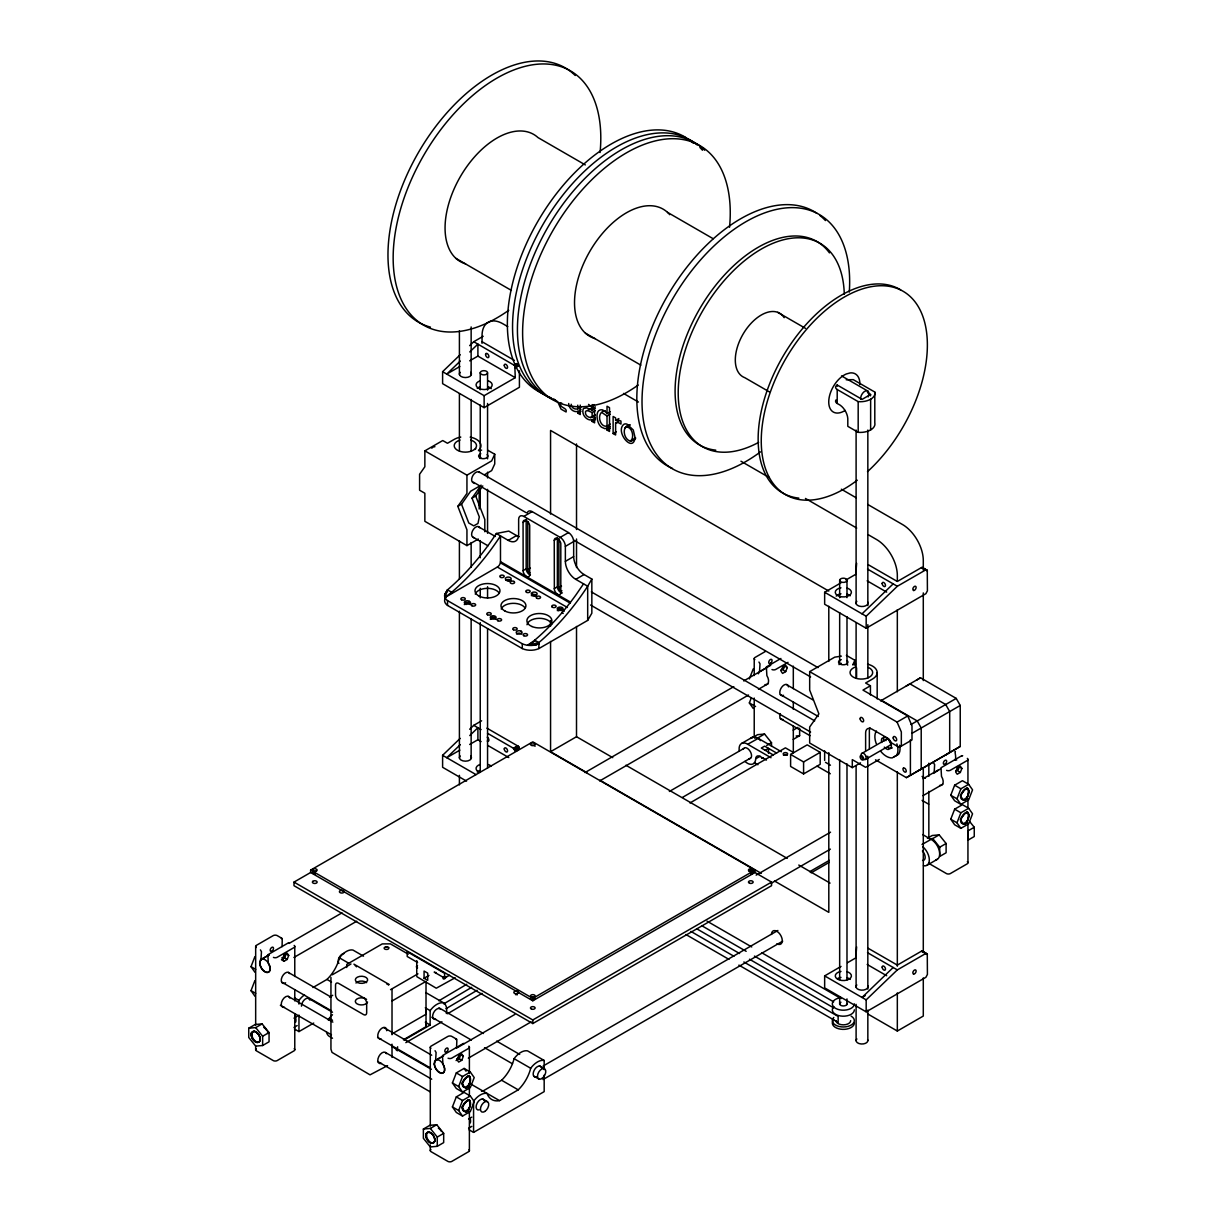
<?xml version="1.0" encoding="UTF-8"?>
<svg xmlns="http://www.w3.org/2000/svg" width="1223" height="1223" viewBox="0 0 1223 1223"><rect width="100%" height="100%" fill="white"/><g stroke="black" fill="none" stroke-linecap="round" stroke-linejoin="round"><path stroke-width="1.5" d="M586.795 772.63L550.564 751.717L576.507 736.72L576.522 626.466M576.522 567.533L576.522 539.007M576.522 529.513L576.522 443.964M877.181 698.929L877.181 672.589M346.705 967.515L346.766 964.397L382.249 943.911L390.366 943.85L408.253 954.169M426.124 1009.556L426.017 1014.249L392.155 1033.802M403.437 1039.764L426.017 1026.724L426.124 1022.031M288.46 943.3L289.499 942.704M523.062 522.435L523.169 521.594A4.785 2.767 60 0 1 526.425 520.585A4.785 2.767 60 0 1 529.697 525.37L529.697 575.345A4.785 2.767 60 0 1 526.425 576.354A4.785 2.767 60 0 1 523.169 571.569L523.062 522.435L526.272 519.806A4.785 2.767 60 0 1 526.609 519.056M554.248 540.444L554.355 539.618A4.724 2.721 60 0 1 557.581 538.624A4.724 2.721 60 0 1 560.807 543.348L560.807 593.293A4.724 2.721 60 0 1 557.581 594.286A4.724 2.721 60 0 1 554.355 589.562L554.248 540.444L557.474 537.83M961.63 756.288L962.669 755.692M282.085 946.678L282.223 939.707L281.183 937.903M629.31 424.977C618.563 427.026 627.017 448.581 635.746 438.079M758.306 673.812L759.529 671.748L770.719 665.297M254.904 972.209L251.005 966.659L254.904 956.631M254.904 996.179L251.005 990.645L254.904 980.601M284.562 957.945L286.121 953.94L288.72 955.438L287.16 959.444L284.042 961.247L281.458 959.749L284.562 957.945L287.16 959.444M456.072 1060.57L459.191 1058.766L460.75 1054.761L463.349 1056.259L461.79 1060.265L458.671 1062.068L457.112 1059.852L458.671 1055.831L461.79 1054.043L463.349 1056.259M452.418 1082.951L456.317 1072.907L464.098 1068.413L470.32 1072.021L474.218 1077.555L470.32 1087.583L462.539 1092.078L456.317 1088.485L452.418 1082.951L458.64 1086.544L462.539 1092.078M458.64 1086.544L462.539 1076.515L470.32 1072.021M452.418 1106.922L456.317 1096.893L464.098 1092.399L470.32 1095.991L474.218 1101.526L470.32 1111.569L462.539 1116.064L456.317 1112.456L452.418 1106.922L458.64 1110.515L462.539 1116.064M458.64 1110.515L462.539 1100.486L470.32 1095.991M749.347 678.948L753.23 668.92M753.23 708.469L749.347 702.935L751.289 697.92M785.701 671.626L787.26 667.605L785.701 665.388L782.582 667.192L781.038 671.198L782.582 673.414L785.701 671.626L783.102 670.128L784.662 666.107L787.26 667.605M950.76 795.24L954.643 785.197L962.44 780.702L968.662 784.31L972.56 789.844L968.662 799.873L960.881 804.367L954.643 800.775L950.76 795.24L956.982 798.833L960.881 804.367M960.33 772.432L961.89 768.426L960.33 766.21L957.212 768.013L955.652 772.019L957.212 774.235L960.33 772.432L957.731 770.933L959.291 766.928L961.89 768.426M956.982 798.833L960.881 788.804L968.662 784.31M950.76 819.211L954.643 809.183L962.44 804.688L968.662 808.281L972.56 813.815L968.662 823.859L960.881 828.353L954.643 824.745L950.76 819.211L956.982 822.804L960.881 828.353M956.982 822.804L960.881 812.775L968.662 808.281M456.546 1047.882L456.852 1040.513L455.812 1038.724M955.087 760.049C956.906 757.771 954.001 750.081 955.392 751.488M288.766 942.627L267.837 954.766L268.326 963.388A7.338 4.235 60 0 1 267.057 972.53A7.338 4.235 60 0 1 259.658 963.143L260.988 959.581L269.259 954.857M463.12 1043.831L464.113 1043.509M487.717 450.202L494.734 454.253L491.661 460.888L466.941 475.166L424.855 450.859L424.855 466.773L419.596 474.249L419.596 490.224L424.855 493.266L424.855 521.319L466.941 545.611L478.315 539.037M846.362 655.36L854.892 660.298L852.752 664.884A15.823 9.142 0 0 1 855.504 664.058M527.128 513.156A7.338 4.235 60 0 1 532.143 511.611L568.481 532.586A7.338 4.235 60 0 1 573.663 541.575L573.663 556.572A14.676 8.469 60 0 0 584.059 574.55L591.84 579.045L587.682 586.23A171.128 98.803 -60 0 1 538.884 642.579L534.986 645.041L527.617 645.285L534.741 640.179A171.128 98.803 -60 0 0 576.247 594.47L583.539 583.845M445.921 597.283A13.208 7.628 0 0 0 447.526 605.416L522.282 648.572A13.208 7.628 0 0 0 538.884 648.572L587.682 620.397L591.84 613.212L591.84 579.045M466.941 545.611L466.941 529.819L457.83 506.337L466.941 493.373L466.941 475.166M461.514 504.212L470.61 491.249L481.143 485.179L472.032 498.143L479.309 516.932L477.979 523.444L473.775 525.875L468.791 523.001L461.514 504.212L457.83 506.337M472.032 498.143L475.716 496.018L482.795 485.928M446.578 592.345L444.683 594.959L444.927 597.543L497.364 567.059A4.403 2.538 -60 0 0 500.482 561.663L500.482 535.888A171.128 98.803 -60 0 1 451.684 592.238L444.927 597.543L447.526 589.838A171.128 98.803 -60 0 0 496.324 533.488L508.783 531.088L516.565 535.582A14.676 8.469 60 0 0 519.255 536.729M743.232 748.935L744.654 747.727A6.176 3.562 60 0 1 750.341 751.625A6.176 3.562 60 0 1 750.632 758.382L748.782 758.902M475.136 449.422L475.762 448.642M479.187 450.507L479.813 449.728M443.597 1055.801L435.617 1060.402L434.287 1063.949A7.338 4.235 60 0 0 441.686 1073.351A7.338 4.235 60 0 0 442.94 1064.209L442.451 1055.587L463.379 1043.448M933.394 773.41L940.548 768.885M446.655 591.733L444.683 594.959L447.526 589.838L451.684 592.238L451.684 593.43M519.408 370.844L519.423 387.278L484.125 407.656L442.604 383.67L442.604 371.685L460.2 354.746M469.678 345.635L473.744 341.721L483.177 336.279M460.291 361.06L446.747 374.085L459.863 366.518M469.77 351.934L477.903 344.122L477.903 356.107L515.265 377.678L484.125 395.671L442.604 371.685M466.559 781.13L442.604 767.295L442.604 755.31L460.2 738.371M469.678 729.244L473.744 725.346L481.602 720.806M460.291 744.685L446.747 757.71L459.863 750.142M469.77 735.558L477.903 727.731L477.903 739.732L469.693 744.455M862.032 613.854L893.172 583.875M866.174 628.24L866.174 616.239L897.33 586.276L925.628 569.949L927.279 570.468L927.416 590.801L925.903 593.675L866.174 628.24L824.654 604.254L824.654 592.268L841.042 582.805M893.172 967.5L862.032 997.464L865.303 995.568M866.174 1011.849L866.174 999.864L897.33 969.9L925.628 953.573L927.279 954.078L927.416 974.41L925.903 977.299L866.174 1011.849L824.654 987.878L824.654 975.893L841.042 966.43M780.916 658.478L766.378 666.932L766.867 675.555A7.338 4.235 60 0 1 764.971 684.62M961.935 755.615L941.007 767.754L941.496 776.376A7.338 4.235 60 0 1 939.6 785.441M890.741 741.887L889.778 740.282A3.745 2.156 60 0 0 887.195 738.814L861.466 753.674A3.501 2.018 60 0 0 861.496 756.609L862.46 758.214A3.745 2.156 60 0 0 865.043 759.682L890.772 744.822M886.66 738.982L886.262 739.349A3.501 2.018 60 0 0 885.926 740.634M630.885 440.892C634.569 437.008 632.26 426.903 626.069 426.842M905.922 686.286L909.927 683.856L945.685 704.494L949.69 711.557L949.69 752.527L945.685 754.958M916.47 680.202L920.476 677.771L956.233 698.409L960.238 705.472L960.238 746.443L906.381 777.645L875.515 759.819M906.381 777.645L960.238 746.443M917.204 771.407L921.209 768.977L921.209 728.006L917.204 720.928L881.447 700.29M260.988 959.581L261.462 951.693L260.423 949.889M438.858 1000.796L466.743 984.286M443.766 1003.869L471.665 987.358M445.952 1008.73L477.123 990.278M447.587 1013.76L482.045 993.351M765.552 651.37L754.82 657.577A2.935 1.697 0 0 0 754.82 659.64M469.693 360.831L477.903 356.107M473.744 341.721L513.996 365.142L516.763 363.537M513.996 365.142L517.008 363.812M514.226 365.417L517.222 364.118M515.265 377.678L514.837 366.38L517.604 364.79M514.99 366.732L517.757 365.142M515.112 367.083L517.879 365.494M515.204 367.435L517.971 365.83M515.25 367.771L518.017 366.166M424.855 450.859L442.741 440.54L447.48 443.276L454.314 439.332A15.624 9.02 0 0 1 460.781 437.085M571.187 404.247C571.217 409.384 577.944 410.668 581.001 406.938M568.695 403.514C568.771 409.552 576.171 414.826 581.001 409.369M577.76 411.249L577.76 413.145L581.001 411.264M588.538 404.385L591.122 406.464L594.378 404.599M595.372 415.361C591.993 419.841 584.242 416.875 585.557 411.341L590.938 408.757M595.372 408.314L592.131 410.194L592.07 408.681L595.311 406.816M484.812 474.555L491.661 470.61L494.734 463.96L494.734 454.253M587.697 410.622L592.131 412.487L595.372 410.607M590.342 417.639L595.204 414.826M610.262 423.999C601.105 432.927 594.21 411.861 605.293 410.76M592.131 410.194L586.887 407.886L583.478 408.451C580.268 415.071 589.471 424.259 595.372 417.746M592.131 419.611L592.131 421.446L595.372 419.565M610.262 426.414L605.018 428.738L601.441 427.133A6.727 3.883 60 0 1 598.613 423.372C596.702 419.351 595.234 409.002 602.113 409.781A9.509 5.488 60 0 1 607.021 413.619L610.262 411.754M607.021 425.879L607.021 416.019L610.262 414.138M618.853 420.987L615.612 422.852L615.612 434.991L613.12 433.554L613.12 416.462L615.612 417.899L615.612 420.437L618.853 418.572M607.021 428.295L607.021 430.037L610.262 428.157M613.12 433.554L616.361 431.688M626.772 426.735L630.013 424.87M625.029 427.867L629.891 425.054M630.197 440.999L635.058 438.186M496.324 533.488L508.264 540.383A14.676 8.469 60 0 0 518.644 534.39L518.644 519.408A7.338 4.235 60 0 1 523.841 516.412L532.143 511.611M508.264 540.383L516.565 535.582M523.841 516.412L560.18 537.386L568.481 532.586M523.062 570.621L526.18 568.833L526.18 520.631M587.682 620.397L587.682 586.23L575.743 579.35A14.676 8.469 60 0 1 565.362 561.357L565.362 546.375L573.663 541.575M530.002 572.884A2.492 1.437 60 0 1 527.786 569.628L530.369 568.129M565.362 561.357L573.663 556.572M867.489 392.675L870.593 394.463L862.093 399.386L837.174 385A5.58 3.226 0 0 0 837.205 389.526L837.205 403.452L838.458 404.171A12.108 6.986 60 0 1 847.799 420.345L847.799 426.338L858.179 432.331A14.676 8.469 0 0 0 874.797 422.745L874.797 392.048L853.257 379.65L846.224 379.772M554.248 588.63L557.367 586.841L557.367 538.64M561.938 590.801A2.492 1.437 60 0 1 560.012 590.128A2.492 1.437 60 0 1 558.926 587.621L561.525 586.123M575.743 579.35L584.059 574.55M513.461 748.293C523.765 740.863 517.451 756.777 513.201 748.124L487.518 733.296M513.736 748.507L517.879 746.106M513.996 748.751L518.139 746.366M514.226 749.042L518.384 746.641M514.455 749.347L518.613 746.947M514.669 749.668L518.812 747.268M514.837 750.005L518.995 747.605M514.99 750.356L519.148 747.956M515.112 750.708L519.271 748.308M515.204 751.06L519.347 748.659M310.627 870.119L532.8 741.841L754.973 870.119L754.973 872.503L532.8 1000.781L310.627 872.503L310.627 870.119L532.8 998.381L754.973 870.119M750.158 869.736L771.56 882.104L771.56 885.697L532.785 1023.559L293.994 885.697L293.994 882.104L310.459 872.595M845.964 579.962L855.794 574.29L856.62 563.268M260.423 959.81L268.968 954.98M289.102 943.407L341.997 912.862M585.022 772.554L733.8 686.653M743.722 680.936L766.867 667.575M788.025 662.346L775.55 669.547A2.935 1.697 0 0 1 771.973 669.547M293.887 957.487L356.719 921.225M599.729 780.916L748.522 695.016M758.443 689.283L768.35 683.565M860.533 762.877L852.293 767.631L809.672 743.018L809.672 727.012L818.89 713.88L809.672 690.093L809.672 671.626L834.713 657.164L841.363 656.139M332.289 974.792L350.97 963.999M312.981 987.527L326.984 979.424A27.9 16.113 -60 0 0 339.444 957.854A16.969 9.799 -60 0 1 352.943 950.057L363.521 956.157M741.75 743.355L752.145 737.362M248.743 1028.222L255.164 1024.522L262.104 1023.896L269.06 1032.533L269.06 1041.797L262.639 1045.512L255.699 1046.124L248.743 1037.486L248.743 1028.222L255.699 1027.595L262.104 1023.896M751.182 738.371L757.603 734.671L764.543 734.045L771.499 742.682L771.499 746.397M754.652 738.065L758.138 737.759L764.543 734.045M739.304 751.105A11.741 6.788 60 0 1 747.712 744.241L758.275 738.386L755.936 737.24A11.741 6.788 60 0 0 750.754 738.493M669.378 791.464L743.767 748.522M329.583 997.112L332.702 995.308M262.639 1045.512L262.639 1036.248L269.06 1032.533M293.979 1018.148L297.189 1016.298M766.683 745.464L771.499 742.682M793.207 730.146L798.023 727.364M870.424 694.954L870.424 685.782L862.964 690.093L907.726 715.944L911.991 725.789L911.991 739.946L899.195 747.329L890.665 742.407L888.54 738.707L872.014 729.168A9.05 5.228 60 0 0 865.624 732.867L865.624 750.754M682.48 797.396L750.249 758.26M765.185 750.295L768.503 748.369L768.503 753.399M744.945 761.394A11.741 6.788 60 0 0 755.707 758.81L760.156 756.242M293.979 1027.412L297.189 1025.562M793.207 739.411L799.628 735.711L799.628 728.297M689.955 802.976L785.411 747.849L793.605 752.573M294.422 1028.971L298.962 1031.585L313.73 1023.055M880.606 700.901L920.476 677.771M790.608 754.438L807.226 744.853L820.19 752.344L820.19 764.329L803.587 773.93L790.608 766.439L790.608 754.438L803.587 761.944L820.19 752.344M390.534 989.667L417.96 973.829M424.075 978.247L427.714 980.342L427.714 973.141L424.075 971.047L424.075 978.247L428.967 975.419M392.155 1000.918L426.017 981.366L426.017 1026.724M436.275 972.591A2.935 1.697 0 0 1 434.196 972.102L444.591 978.094L449.483 975.266M809.672 671.626L897.07 722.09L907.726 715.944M455.17 977.758L436.275 988.215L416.921 976.734M911.028 724.505L956.233 698.409M911.945 733.357L960.238 705.472M879.291 759.437L865.624 767.325L852.293 759.636L852.293 767.631M404.247 1039.963L430.144 1025.012L430.144 1010.626A16.862 9.738 -60 0 1 443.597 1002.86A15.96 9.218 -60 0 1 446.349 1013.531M405.837 1042.638L441.946 1021.786M387.553 1065.615L370.034 1074.849L332.014 1052.391L330.944 1049.196L330.944 977.406M436.642 1059.714L440.402 1057.421M456.928 1047.882L514.791 1014.479M756.15 875.133L830.539 832.175M923.12 778.73L937.995 770.138M293.994 882.104L532.785 1019.967L771.56 882.104M468.333 1058.155L531.149 1021.878M770.872 883.48L830.371 849.129M922.952 795.684L942.795 784.218M809.672 871.709L829.286 860.38M811.17 872.794L829.24 862.368M544.174 1069.636L544.174 1060.463L527.572 1050.878A16.969 9.799 -60 0 0 514.073 1058.675A27.9 16.113 -60 0 1 501.613 1080.245L482.932 1091.038A27.9 16.113 -60 0 1 481.51 1091.237M423.372 1129.043L429.793 1125.343L436.733 1124.717L443.674 1133.354L443.674 1142.618L437.268 1146.318L430.313 1146.945L423.372 1138.307L423.372 1129.043L430.313 1128.416L436.733 1124.717M927.416 838.259L932.232 835.492L939.172 834.866L946.113 843.503L946.113 852.767L939.707 856.467L939.707 847.218L932.752 838.565L929.281 838.886M922.02 844.466L931.1 839.391A11.741 6.788 60 0 1 939.34 850.902A11.741 6.788 60 0 1 935.84 859.83M932.752 838.565L939.172 834.866M543.134 1065.997L777.874 930.474M470.473 1083.853L499.534 1100.624L518.231 1089.846A27.9 16.113 -60 0 0 530.69 1068.26A16.969 9.799 -60 0 1 544.174 1060.463M437.268 1146.318L437.268 1137.069L443.674 1133.354M468.608 1118.969L471.818 1117.119M939.707 847.218L946.113 843.503M974.257 827.268L967.836 830.967L967.836 840.232L974.257 836.532L974.257 827.268L969.625 821.504M542.997 1079.557L782.705 941.16M468.608 1128.233L471.818 1126.368M927.126 865.196L937.506 859.203M469.051 1129.777L473.576 1132.391L544.174 1091.635L544.174 1075.139M847.6 962.639L855.794 957.899L856.62 946.877M867.55 1013.836L897.33 1031.035L923.289 1016.053L923.289 977.926M923.258 568.588L921.485 567.564L897.33 581.475L868.223 564.69M923.258 952.213L921.485 951.173L897.33 965.1L868.223 948.314M285.601 982.803L285.005 983.154A6.161 3.562 -60 0 1 282.161 976.703A6.161 3.562 -60 0 1 289.637 973.584M533.32 642.167L527.617 645.285L538.884 642.579L538.884 648.572M892.286 747.88L890.191 748.308A7.139 4.128 60 0 1 887.638 747.07M534.741 641.387L534.741 640.179L538.884 642.579L533.549 645.285L538.884 643.772L533.549 645.285A13.208 7.628 0 0 1 522.282 643.772L447.526 600.615A13.208 7.628 0 0 1 445.921 592.482L447.526 589.838L447.526 591.03M759.529 671.748L760.003 663.86L758.963 662.056M934.158 772.569L934.632 764.681L933.592 762.877M435.617 1060.402L436.091 1052.514L435.052 1050.71M615.612 422.852L618.502 422.638L620.978 424.075L620.978 421.079L617.997 419.841L615.612 420.437M536.362 644.704L538.884 643.772M861.879 753.292L862.414 753.123A3.745 2.156 60 0 1 864.997 754.591L865.96 756.196M894.258 756.685L898.492 754.377A15.624 9.02 60 0 0 899.669 745.189M481.617 450.125L478.468 450.599A15.624 9.02 0 0 0 470.182 437.131M796.158 736.017L799.628 735.711M385.811 946.847L387.003 946.847M535.781 596.258L532.616 595.907L532.616 593.507M561.785 608.855L558.621 608.488L558.621 610.873M491.936 617.141L495.055 617.63M507.056 580.849L510.159 581.353M467.599 602.404L470.702 602.908M602.052 412.64L607.021 416.019M488.405 380.919L490.026 381.698A8.072 4.663 0 0 1 489.108 388.547A8.072 4.663 0 0 1 477.352 387.416A8.072 4.663 0 0 1 480.333 380.766M488.405 764.543L490.026 765.308A8.072 4.663 0 0 1 491.249 766.301M766.424 760.079L759.911 756.364A6.222 3.593 60 0 0 755.707 758.81M282.223 938.5L277.01 935.503A2.935 1.697 0 0 0 273.142 935.656L256.28 945.41A2.935 1.697 0 0 0 256.28 947.473M456.852 1039.321L451.639 1036.324A2.935 1.697 0 0 0 447.771 1036.477L430.909 1046.231A2.935 1.697 0 0 0 430.909 1048.294M585.343 164.922L538.028 137.603A73.411 42.377 -60 0 0 460.123 177.045A73.411 42.377 -60 0 0 465.535 263.832M667.498 212.343L713.177 238.714M777.736 312.339L805.468 328.345M841.562 375.92L867.978 391.161M837.205 389.526L858.179 401.633A14.676 8.469 0 0 0 874.797 392.048M769.252 391.803L744.792 377.678A36.705 21.188 -60 0 1 744.807 331.326A36.705 21.188 -60 0 1 784.157 317.674M455.919 258.374L511.382 290.401M585.389 333.115L640.852 365.142M841.332 489.215L856.207 497.807M867.795 504.488L902.513 524.529A29.367 16.954 60 0 1 923.289 560.501L923.289 570.025M507.774 326.602L502.806 323.743A29.367 16.954 60 0 0 482.045 335.729L482.045 343.357M623.531 393.439L638.421 402.031M740.955 461.224L769.068 477.459M805.453 498.464L856.712 528.061M868.299 534.741L876.57 539.526A29.367 16.954 60 0 1 897.33 575.483L897.33 581.2M922.249 567.411L927.156 570.254M922.004 567.411L927.279 570.468M921.485 567.564L927.416 570.988M867.504 569.062L897.33 586.276M577.76 413.145L580.252 414.582L580.252 405.088M592.131 421.446L594.607 422.868L594.516 409.629L592.115 404.584M607.021 430.037L609.513 431.474L609.513 407.656L607.021 406.219L607.021 413.619M867.168 580.849L886.675 592.115M828.797 591.061L550.564 430.435L550.564 514.073M824.654 592.268L866.174 616.239M870.424 685.782L865.624 683.015L872.549 679.01A15.823 9.142 0 0 0 867.55 664.15M478.82 471.788L818.004 667.605M473.102 482.045L526.043 512.62M574.03 540.321L810.62 676.915M474.57 483.482L472.858 482.504A6.023 3.486 -60 0 1 473.179 475.044A6.023 3.486 -60 0 1 479.416 472.506M786.695 684.727L813.05 699.953M954.643 785.197L960.881 788.804M780.35 694.588L818.263 716.479M922.081 776.422L925.368 778.317M478.82 526.945L495.376 536.484M591.336 591.886L814.686 720.851M954.643 809.183L960.881 812.775M473.102 537.203L487.992 545.794M590.571 605.018L810.62 732.057M474.57 538.151L472.858 537.172A6.023 3.486 -60 0 1 473.515 529.223A6.023 3.486 -60 0 1 479.813 527.786M780.35 718.574L810.023 735.696M922.081 800.392L928.67 804.199M749.347 702.935L755.569 706.527M500.482 561.663L570.499 602.098M500.482 562.855L570.315 603.184M497.364 567.059L567.396 607.479M825.51 762.342L830.448 765.201M817.086 766.133L830.295 773.762M757.786 738.111L781.39 751.732M922.662 834.56L930.917 839.33M776.62 753.062L764.635 746.137L761.317 748.048L773.303 754.973M747.895 744.379L771.01 757.725M757.939 764.742L754.82 762.953A2.935 1.697 0 0 1 754.438 762.556M576.507 736.72L612.738 757.633M625.901 765.231L787.245 858.393M798.772 865.043L830.05 883.098M922.249 951.035L927.156 953.879M922.004 951.035L927.279 954.078M921.485 951.173L927.416 954.613M599.958 780.228L761.302 873.375M774.48 880.988L828.812 912.358L828.797 752.665M473.744 725.346L481.098 729.596M867.504 952.671L897.33 969.9M477.903 739.732L481.143 741.597M487.641 745.357L508.768 757.557M867.168 964.473L886.675 975.725M442.604 755.31L476.007 774.602M824.654 975.893L866.174 999.864M707.062 921.179L751.732 946.969M761.654 952.702L841.072 998.564M701.589 925.597L746.168 951.326M754.423 956.096L833.658 1001.851M696.636 928.731L739.563 953.512M749.47 959.229L833.658 1007.844M690.888 931.406L733.907 956.248M743.844 961.981L838.137 1016.42L838.137 1022.413L738.875 965.115M685.935 934.54L728.954 959.382M425.787 992.572L443.597 1002.86M438.981 1007.828L483.452 1033.496M496.63 1041.109L519.683 1054.425M539.45 1065.829L544.388 1068.688M353.921 964.152L389.189 984.515M339.444 957.854L348.509 963.082M514.073 1058.675L530.69 1068.26M425.298 1007.813L430.144 1010.626M431.826 1017.246L471.359 1040.054M484.537 1047.668L512.529 1063.827M533.947 1076.194L538.884 1079.053M425.298 1022.199L430.144 1025.012M326.984 979.424L331.525 982.054M501.613 1080.245L518.231 1089.846M459.191 1058.766L461.79 1060.265M288.353 972.438L331.204 997.173M383.93 1027.626L431.719 1055.22M456.317 1072.907L462.539 1076.515M282.024 982.298L331.464 1010.84M377.601 1037.486L430.328 1067.924M307.814 997.968L332.518 1012.231M391.803 1046.475L431.337 1069.284M482.397 1098.774L487.335 1101.617M251.005 966.659L255.683 969.365M294.422 997.8L298.962 1000.414L298.962 1004.083M328.36 1020.181A15.96 9.218 -60 0 1 329.293 1018.377L332.518 1020.257M288.353 996.424L332.855 1022.107M385.581 1052.56L431.719 1079.19M456.317 1096.893L462.539 1100.486M280.373 1005.321L331.464 1034.826M377.601 1061.457L430.328 1091.91M251.005 990.645L255.683 993.336M332.518 1038.235L329.293 1036.37A15.96 9.218 -60 0 1 326.526 1032.227M482.045 341.721L514.379 360.403M486.892 728.144L517.619 745.892M553.683 398.912L557.917 402.138L561.021 409.124L566.111 411.983C567.503 407.335 559.293 408.344 560.44 402.963A10.396 5.993 60 0 0 561.678 403.04M758.138 737.759L760.446 740.634M430.313 1128.416L437.268 1137.069M255.699 1027.595L262.639 1036.248M464.098 1068.413L466.039 1071.195M288.72 955.438L287.16 953.221L284.042 955.025L282.482 959.031L284.042 961.247M591.122 406.464L592.07 408.681M897.07 722.09L901.336 731.935L901.336 746.091M475.716 496.018L484.812 519.5L484.812 531.776M388.654 947.81L388.669 948.498A2.232 1.284 0 0 1 387.064 949.43L385.872 949.415A2.385 1.376 0 0 1 384.221 948.467L384.205 947.779A2.232 1.284 0 0 1 385.948 946.923M356.397 966.827L356.306 966.476A2.385 1.376 0 0 0 355.22 965.666M557.367 586.841L557.474 587.774A4.724 2.721 60 0 0 562.366 592.926M526.18 568.833L526.272 569.78A4.785 2.767 60 0 0 530.415 574.932M967.943 759.437L967.943 783.851M967.943 798.879L967.943 808.265M967.943 823.293L967.943 862.735M928.838 763.183L928.838 776.33M928.838 791.357L928.838 838.321M923.289 592.91L923.289 680.584M923.289 768.258L923.289 951.249M910.401 739.823L910.401 775.214M897.33 609.788L897.33 691.759M897.33 771.805L897.33 966.231M897.33 992.908L897.33 1031.035M870.638 399.248L870.638 429.946M869.354 748.598L869.354 730.712A9.05 5.228 60 0 1 870.027 727.792M867.841 430.053L867.841 605.599M867.841 624.678L867.841 678.092M867.749 756.242L867.841 989.101M867.841 1010.091L867.841 1040.62M858.179 401.633L858.179 432.331M856.589 667.865L856.589 677.343M856.1 430.053L856.1 603.688M856.1 622.767L856.1 678.092M856.1 765.873L856.1 987.19M856.1 1004.373L856.1 1040.62M854.892 660.298L854.892 665.22M846.989 580.451A3.669 2.125 0 0 1 841.256 582.041A3.669 2.125 0 0 1 841.745 578.387A3.669 2.125 0 0 1 846.989 580.451L846.989 597.65M846.989 616.759L846.989 664.532M846.989 763.886L846.989 979.806M846.989 998.916L846.989 1004.649M839.666 580.13L839.666 597.328M839.666 612.616L839.666 664.211M839.666 759.743L839.666 979.485M839.666 996.684L839.666 1004.328M828.797 606.272L828.797 661.398M824.654 750.891L824.654 760.446M803.587 761.944L803.587 773.93M793.314 666.122L793.314 688.671M793.314 701.819L793.314 709.325M793.314 726.233L793.314 752.527M754.224 658.616L754.224 675.524M754.224 698.058L754.224 737.5M592.131 412.487L592.131 417.226M577.76 405.165L577.76 408.803M558.926 587.621L558.926 539.664A2.492 1.437 60 0 1 559.171 538.777M550.564 620.535L550.564 626.237M550.564 641.448L550.564 751.717M532.8 998.381L532.8 1000.781M532.785 1019.967L532.785 1023.559M527.786 521.686L527.786 569.628M522.282 643.772L522.282 648.572M487.564 372.939A3.669 2.125 0 0 1 481.831 374.528A3.669 2.125 0 0 1 482.321 370.875A3.669 2.125 0 0 1 487.564 372.939L487.564 390.122M487.564 403.483L487.564 458.839M487.564 472.2L487.564 477.918M487.564 489.368L487.564 533.274M487.564 586.719L487.564 598.169M487.564 628.698L487.564 768.029M484.125 395.671L484.125 407.656M480.242 372.633L480.242 389.801M480.242 405.073L480.242 458.518M480.242 489.047L480.242 508.141M480.242 540.581L480.242 557.764M480.242 588.309L480.242 597.848M480.242 622.66L480.242 771.53M479.813 489.368L479.813 508.248M479.187 490.148L479.187 509.028M473.576 1132.391L473.576 1101.235A16.969 9.799 -60 0 1 487.075 1093.438A27.9 16.113 -60 0 0 499.534 1100.624M471.145 326.954L471.145 374.651M471.145 399.462L471.145 450.981M471.145 542.569L471.145 567.365M471.145 618.884L471.145 758.168M469.387 1047.27L469.387 1073.565M469.387 1086.712L469.387 1096.098M469.387 1111.126L469.387 1150.568M466.039 602.144L466.039 604.544M459.405 330.776L459.405 374.651M459.405 393.73L459.405 450.981M459.405 540.658L459.405 578.815M459.405 611.255L459.405 758.168M459.405 775.336L459.405 784.876M447.526 600.615L447.526 605.416M444.591 978.094L444.591 973.294L407.213 951.723L407.213 956.508L417.593 962.501A2.935 1.697 0 0 1 416.829 960.865M430.297 1047.27L430.297 1126.154M430.297 1144.927L430.297 1150.568M416.737 961.309L416.737 975.694M392.017 989.407L392.017 1034.734M392.017 1044.182L392.017 1057.406M298.962 1015.075L298.962 1031.585M294.774 946.449L294.774 976.489M294.774 989.636L294.774 1000.918M294.774 1014.066L294.774 1049.747M255.668 946.449L255.668 1025.333M255.668 1045.986L255.668 1049.747M771.499 934.418A7.628 4.403 60 0 1 776.895 931.299A7.628 4.403 60 0 1 782.292 940.64A7.628 4.403 60 0 1 776.895 943.759M867.642 1039.749A5.87 3.394 0 0 1 861.206 1043.983A5.87 3.394 0 0 1 856.88 1038.923M860.702 399.248A5.87 3.394 -60 0 1 865.716 390.871A5.87 3.394 -60 0 1 868.177 396.894M446.181 976.458A2.354 1.361 -60 0 1 443.949 979.027A2.354 1.361 -60 0 1 443.139 976.764M922.876 846.866A11.741 6.788 60 0 1 929.327 859.586A11.741 6.788 60 0 1 923.487 865.731M922.402 851.025A6.161 3.562 60 0 1 925.184 857.216A6.161 3.562 60 0 1 922.57 860.426M763.427 757.954A11.741 6.788 60 0 1 761.654 758.367M783.469 755.218A2.201 1.269 0 0 1 787.276 755.111M294.162 945.41A2.935 1.697 0 0 1 294.162 947.473L277.01 957.38A2.935 1.697 0 0 1 273.432 957.38M294.162 1048.707A2.935 1.697 0 0 1 294.162 1050.771L277.01 1060.677A2.935 1.697 0 0 1 273.432 1060.677L256.28 1050.771A2.935 1.697 0 0 1 256.28 1048.707M263.755 1027.396A6.115 3.531 60 0 1 266.813 1030.622M267.501 1032.059A6.115 3.531 60 0 1 267.929 1033.511M284.47 1007.309A6.161 3.562 -60 0 1 282.513 1000.017A6.161 3.562 -60 0 1 289.82 998.06M284.439 953.94A2.354 1.361 -60 0 1 284.026 956.676A2.354 1.361 -60 0 1 281.84 957.777M468.791 1046.231A2.935 1.697 0 0 1 468.791 1048.294L451.639 1058.201A2.935 1.697 0 0 1 448.061 1058.201M438.384 1128.217A6.115 3.531 60 0 1 441.442 1131.443M430.909 1149.528A2.935 1.697 0 0 0 430.909 1151.592L448.061 1161.498A2.935 1.697 0 0 0 451.639 1161.498L468.791 1151.592A2.935 1.697 0 0 0 469.005 1149.712M459.068 1054.761A2.354 1.361 -60 0 1 458.808 1057.238A2.354 1.361 -60 0 1 456.806 1058.69M783.546 695.321A6.161 3.562 -60 0 1 779.785 692.249A6.161 3.562 -60 0 1 783.989 685.048A6.161 3.562 -60 0 1 788.468 686.867M783.01 719.476A6.161 3.562 -60 0 1 780.366 713.62M782.72 665.878A2.354 1.361 -60 0 1 782.873 668.308A2.354 1.361 -60 0 1 780.717 670.051M967.332 758.398A2.935 1.697 0 0 1 967.332 760.461L950.179 770.368A2.935 1.697 0 0 1 946.602 770.368M967.332 861.695A2.935 1.697 0 0 1 967.332 863.759L950.179 873.665A2.935 1.697 0 0 1 946.602 873.665L929.449 863.759A2.935 1.697 0 0 1 928.945 863.178M957.013 766.576A2.354 1.361 -60 0 1 957.716 768.579A2.354 1.361 -60 0 1 955.744 770.826M859.876 384.618A22.029 12.719 -60 0 0 850.153 372.923L846.224 374.009A22.029 12.719 -60 0 0 828.751 401.312A22.029 12.719 -60 0 0 845.124 410.454M715.776 450.156A117.454 67.815 -60 0 1 699.342 309.434A117.454 67.815 -60 0 1 829.469 252.886M758.642 442.374A117.454 67.815 -60 0 1 678.215 391.849A117.454 67.815 -60 0 1 760.568 249.507A117.454 67.815 -60 0 1 844.283 294.346M857.292 480.196A117.454 67.815 -60 0 1 765.598 407.794A117.454 67.815 -60 0 1 904.271 291.976A117.454 67.815 -60 0 1 867.474 471.681M798.833 498.113A117.454 67.815 -60 0 1 775.902 369.591A117.454 67.815 -60 0 1 900.602 289.836M760.492 451.868A146.821 84.769 -60 0 1 642.243 409.399A146.821 84.769 -60 0 1 746.794 221.225A146.821 84.769 -60 0 1 849.282 292.098M819.914 215.493A146.821 84.769 -60 0 1 825.464 220.568M672.482 468.44A146.821 84.769 -60 0 1 666.153 298.167A146.821 84.769 -60 0 1 816.903 213.291M638.207 385.046A146.821 84.769 -60 0 1 522.68 337.013A146.821 84.769 -60 0 1 630.64 150.521A146.821 84.769 -60 0 1 729.535 227.279M556.633 400.869A146.821 84.769 -60 0 1 549.112 225.154A146.821 84.769 -60 0 1 704.693 150.23M595.005 338.588A73.411 42.377 -60 0 1 590.969 249.446A73.411 42.377 -60 0 1 669.745 214.682M837.205 403.452A5.58 3.226 0 0 1 835.982 399.952M837.312 386.193A6.023 3.47 -60 0 1 837.174 385M870.593 394.463A6.023 3.47 -60 0 1 870.455 395.824M688.962 139.621A146.821 84.769 -60 0 1 693.319 143.183M543.027 393.699A146.821 84.769 -60 0 1 535.903 224.818A146.821 84.769 -60 0 1 685.874 137.542M699.877 147.479A146.821 84.769 -60 0 1 702.461 150.215M551.405 397.934A146.821 84.769 -60 0 1 542.813 224.772A146.821 84.769 -60 0 1 697.095 144.925M508.737 310.306A146.821 84.769 -60 0 1 393.225 262.257A146.821 84.769 -60 0 1 501.185 75.765A146.821 84.769 -60 0 1 600.08 152.523M430.465 327.122A146.821 84.769 -60 0 1 418.174 152.951A146.821 84.769 -60 0 1 575.223 75.49M397.628 1049.181A11.007 6.36 0 0 1 397.261 1050.832M397.628 1046.781A11.007 6.36 0 0 1 396.16 1049.961M435.77 1019.309A6.023 3.47 -60 0 1 433.492 1012.889A6.023 3.47 -60 0 1 440.555 1009.342M329.293 1018.377A16.862 9.738 -60 0 1 332.488 1014.754M338.893 963.464A5.87 3.394 -60 0 1 339.23 957.426A5.87 3.394 -60 0 1 344.198 953.451M298.962 1000.414A16.969 9.799 -60 0 1 304.512 994.88M301.454 1006.162A6.023 3.47 -60 0 1 305.154 999.16A6.023 3.47 -60 0 1 309.816 1000.062M294.682 1015.549A7.491 4.326 60 0 1 295.645 1022.122M541.499 1067.74A6.023 3.47 -60 0 0 538.365 1066.227L537.249 1066.746A6.023 3.47 -60 0 0 533.197 1073.58A6.023 3.47 -60 0 0 536.515 1076.897M479.233 1109.903A6.023 3.47 -60 0 1 477.322 1102.794A6.023 3.47 -60 0 1 484.446 1100.883M470.06 1118.143A7.491 4.326 60 0 1 470.274 1122.943M883.862 741.291A6.681 3.852 60 0 1 884.046 737.133M890.527 741.765A3.501 2.018 60 0 1 890.558 744.7M865.731 756.074A3.501 2.018 60 0 1 865.762 759.009M876.402 744.012A15.624 9.02 60 0 1 876.432 731.018M880.606 751.212A16.648 9.616 60 0 0 892.148 757.908L896.383 755.6A15.624 9.02 60 0 0 896.872 743.874M881.752 742.499A6.681 3.852 60 0 1 881.936 738.356L884.733 737.102A7.139 4.128 60 0 1 888.51 739.487L891.063 744.119A6.681 3.852 60 0 1 890.879 748.277L888.081 749.516A7.139 4.128 60 0 1 884.29 747.131M386.911 984.148A2.385 1.376 0 0 1 388.562 985.111M387.156 946.77A2.385 1.376 0 0 1 388.792 947.718M417.517 965.604A2.232 1.284 0 0 0 416.462 966.399L416.477 967.087A2.385 1.376 0 0 0 417.563 967.897M854.342 1023.024A11.007 6.36 0 0 1 840.476 1029.155A11.007 6.36 0 0 1 833.796 1019.844M851.116 1016.13A11.007 6.36 0 0 1 851.774 1024.706A11.007 6.36 0 0 1 837.021 1025.822A11.007 6.36 0 0 1 833.796 1017.444M850.673 1020.624A7.338 4.235 0 0 1 843.335 1024.859A7.338 4.235 0 0 1 835.997 1020.624M854.342 1009.831A11.007 6.36 0 0 1 840.476 1015.977A11.007 6.36 0 0 1 833.796 1006.651M854.342 1003.838A11.007 6.36 0 0 1 844.298 1010.167A11.007 6.36 0 0 1 832.481 1004.939A11.007 6.36 0 0 1 840.476 997.693M846.943 1003.441A3.669 2.125 0 0 1 842.112 1005.841A3.669 2.125 0 0 1 840.935 1002.233M868.33 667.422A11.313 6.528 0 0 1 869.354 677.175A11.313 6.528 0 0 1 852.462 676.579A11.313 6.528 0 0 1 855.504 666.963M863.484 757.817A2.492 1.437 60 0 1 862.536 760.049A2.492 1.437 60 0 1 860.212 757.419A2.492 1.437 60 0 1 861.496 755.585M862.291 756.028A2.492 1.437 60 0 1 862.995 756.838M847.065 660.542A4.678 2.691 0 0 1 845.689 664.395A4.678 2.691 0 0 1 839.131 663.37A4.678 2.691 0 0 1 841.271 659.64M839.009 664.639A4.678 2.691 0 0 1 841.271 663.34M847.065 664.242A4.678 2.691 0 0 1 847.753 665.083M431.765 448.168A5.87 3.394 -60 0 1 432.835 447.358M433.92 446.869A5.87 3.394 -60 0 1 434.929 446.731M470.702 440.051A11.16 6.436 0 0 1 473.958 449.804A11.16 6.436 0 0 1 456.76 449.804A11.16 6.436 0 0 1 460.016 440.051M487.151 454.604A4.617 2.66 0 0 1 485.699 458.289A4.617 2.66 0 0 1 479.34 457.448A4.617 2.66 0 0 1 480.792 453.779M479.982 457.784A4.617 2.66 0 0 1 480.792 457.417M560.18 537.386A7.338 4.235 60 0 1 565.362 546.375M464.327 604.621A2.935 1.697 0 0 1 469.036 603.52L469.571 603.841A2.935 1.697 0 0 1 470.152 604.651M490.347 619.404A2.935 1.697 0 0 1 493.19 618.15A2.935 1.697 0 0 1 496.018 619.404M526.991 624.739A12.475 7.2 0 0 1 539.114 618.318A12.475 7.2 0 0 1 551.726 624.418M505.695 580.314A2.935 1.697 0 0 1 510.786 580.314M516.595 633.988A2.935 1.697 0 0 1 520.616 633.361L521.212 633.636A2.935 1.697 0 0 1 521.686 633.988M563.207 613.442A2.201 1.269 0 0 1 562.183 612.004A2.201 1.269 0 0 1 564.307 611.057M531.363 595.708A2.935 1.697 0 0 1 536.27 594.944M475.258 594.118A12.475 7.2 0 0 1 486.708 588.355A12.475 7.2 0 0 1 499.32 593.262M501.231 609.039A12.475 7.2 0 0 1 512.804 603.336A12.475 7.2 0 0 1 525.309 608.32M557.321 610.69A2.935 1.697 0 0 1 560.149 609.436A2.935 1.697 0 0 1 562.993 610.69M867.841 602.159A6.023 3.47 0 0 1 861.237 606.501A6.023 3.47 0 0 1 856.819 601.319M839.651 597.695A3.822 2.201 0 0 1 840.644 596.702M840.981 587.804A8.072 4.663 0 0 0 835.844 594.011A8.072 4.663 0 0 0 847.004 596.427A8.072 4.663 0 0 0 850.199 589.807L848.854 588.859A8.072 4.663 0 0 0 847.142 588.156M836.211 596.075A8.072 4.663 0 0 1 840.981 593.797M847.142 594.149A8.072 4.663 0 0 1 850.199 595.8M470.656 372.342A6.023 3.47 0 0 1 465.443 377.555A6.023 3.47 0 0 1 460.23 372.342M477.276 388.41A8.072 4.663 0 0 1 480.333 386.758M488.405 386.911A8.072 4.663 0 0 1 491.249 388.685M470.656 755.967A6.023 3.47 0 0 1 465.443 761.18A6.023 3.47 0 0 1 460.23 755.967M479.859 772.447A8.072 4.663 0 0 1 480.333 764.375M487.243 737.209A2.354 1.361 60 0 1 488.894 740.083A2.354 1.361 60 0 1 487.243 741.046M477.276 772.019A8.072 4.663 0 0 1 480.333 770.383M867.841 985.784A6.023 3.47 0 0 1 861.237 990.126A6.023 3.47 0 0 1 856.819 984.943M840.981 971.429A8.072 4.663 0 0 0 835.844 977.636A8.072 4.663 0 0 0 847.004 980.051A8.072 4.663 0 0 0 850.199 973.416L848.854 972.484A8.072 4.663 0 0 0 847.142 971.781M837.434 978.706A8.072 4.663 0 0 1 840.981 977.422M847.142 977.773A8.072 4.663 0 0 1 850.199 979.409M517.344 991.211A2.354 1.361 0 0 1 517.512 993.504A2.354 1.361 0 0 1 513.859 992.617A2.354 1.361 0 0 1 516.779 991.073M515.556 994.666A2.354 1.361 0 0 1 517.344 994.803M343.785 891.017A2.354 1.361 0 0 1 342.165 893.019A2.354 1.361 0 0 1 339.444 891.46A2.354 1.361 0 0 1 342.929 890.512M315.381 873.818A2.354 1.361 0 0 1 314.173 873.818M313.608 873.681A2.354 1.361 0 0 1 312.431 872.503M313.608 871.342A2.354 1.361 0 0 1 315.947 871.342M535.062 998.732A2.354 1.361 0 0 1 533.977 999.558M531.623 999.558A2.354 1.361 0 0 1 530.522 998.732M531.134 997.418A2.354 1.361 0 0 1 534.466 997.418M531.623 745.419A2.354 1.361 0 0 0 535.154 744.241A2.354 1.361 0 0 0 531.623 743.064A2.354 1.361 0 0 0 531.623 745.419A2.354 1.361 0 0 1 535.062 746.29M753.169 872.58A2.354 1.361 0 0 1 752.787 873.253L752.39 873.512A2.354 1.361 0 0 1 750.708 873.864M749.24 871.51A2.354 1.361 0 0 1 752.099 871.372L752.558 871.602A2.354 1.361 0 0 1 752.909 871.892M355.969 983.002A6.161 3.562 0 0 1 366.625 982.635M380.98 1038.816A6.314 3.638 -60 0 1 377.861 1034.658A6.314 3.638 -60 0 1 382.738 1027.733A6.314 3.638 -60 0 1 386.713 1030.699M367.542 1002.05A6.161 3.562 0 0 1 358.798 1004.587A6.161 3.562 0 0 1 356.81 999.053A6.161 3.562 0 0 1 366.579 999.374M381.454 1063.368A6.314 3.638 -60 0 1 378.84 1056.473A6.314 3.638 -60 0 1 386.437 1053.676M955.515 760.079A7.338 4.235 60 0 1 956.692 760.003M462.141 1083.593C469.999 1100.364 475.395 1059.775 462.141 1083.593M462.141 1107.564C469.999 1124.35 475.395 1083.761 462.141 1107.564M960.483 795.883C968.341 812.653 973.722 772.065 960.483 795.883M960.483 819.853C968.341 836.639 973.722 796.051 960.483 819.853M251.281 1033.359C249.935 1037.716 257.258 1046.521 260.102 1040.376C261.447 1036.003 254.124 1027.213 251.281 1033.359M425.91 1134.18C424.564 1138.537 431.872 1147.342 434.731 1141.197C436.061 1136.824 428.753 1128.019 425.91 1134.18M635.089 437.696C633.147 453.657 614.909 431.902 623.684 424.457A8.347 4.816 60 0 1 627.078 424.182L633.285 429.992L635.089 437.696M462.218 1083.181C468.577 1101.327 476.557 1060.005 462.218 1083.181M462.218 1107.151C468.577 1125.313 476.557 1083.975 462.218 1107.151M960.559 795.47C966.904 813.616 974.884 772.294 960.559 795.47M960.559 819.441C966.904 837.587 974.884 796.265 960.559 819.441M251.357 1033.022C249.859 1037.333 256.616 1046.246 260.025 1040.712C261.523 1036.385 254.766 1027.488 251.357 1033.022M425.971 1133.828C424.488 1138.154 431.245 1147.067 434.654 1141.533C436.152 1137.207 429.395 1128.294 425.971 1133.828M312.721 881.416L312.492 881.752A2.354 1.361 0 0 0 313.868 883.358A2.354 1.361 0 0 0 316.788 882.777L317.032 882.456A2.354 1.361 0 0 0 315.656 880.85A2.354 1.361 0 0 0 312.721 881.416M903.476 768.09L903.216 768.319A2.232 1.284 60 0 0 903.216 770.184L903.812 771.209A2.385 1.376 60 0 0 905.463 772.172L906.075 771.835A2.232 1.284 60 0 0 905.937 769.894L905.463 768.946A2.385 1.376 60 0 0 903.812 767.998L903.476 768.09M752.787 870.852L752.39 871.112A2.354 1.361 0 0 1 749.225 871.112A2.354 1.361 0 0 1 748.965 869.278A2.354 1.361 0 0 1 752.099 868.972L752.558 869.201A2.354 1.361 0 0 1 752.787 870.852M513.966 581.46L513.507 581.246A2.232 1.284 0 0 0 510.174 582.255A2.232 1.284 0 0 0 513.156 583.57A2.232 1.284 0 0 0 513.966 581.46M521.212 631.236L520.616 630.961A2.935 1.697 0 0 0 516.213 632.276A2.935 1.697 0 0 0 520.142 634.018A2.935 1.697 0 0 0 521.212 631.236M913.489 590.495L912.801 589.134A2.354 1.361 -60 0 1 914.911 586.26A2.354 1.361 -60 0 1 915.951 588.339A2.354 1.361 -60 0 1 913.489 590.495M913.489 974.104L912.801 972.759A2.354 1.361 -60 0 1 914.911 969.885A2.354 1.361 -60 0 1 915.951 971.964A2.354 1.361 -60 0 1 913.489 974.104M363.552 997.785L338.633 983.399A4.403 2.538 60 0 0 335.53 985.188L335.53 994.788A4.403 2.538 60 0 0 338.633 1000.185L363.552 1014.57A4.403 2.538 60 0 0 366.671 1012.766L366.671 1003.181A4.403 2.538 60 0 0 363.552 997.785M469.571 601.441L469.036 601.12A2.935 1.697 0 0 0 464.373 602.083A2.935 1.697 0 0 0 467.843 604.116A2.935 1.697 0 0 0 469.571 601.441M251.892 1035.01A5.87 3.394 60 0 0 258.481 1042.149A5.87 3.394 60 0 0 257.686 1033.435A5.87 3.394 60 0 0 251.892 1035.01M426.521 1135.831A5.87 3.394 60 0 0 433.11 1142.97A5.87 3.394 60 0 0 432.315 1134.256A5.87 3.394 60 0 0 426.521 1135.831M783.928 754.79A2.201 1.269 0 0 0 787.566 754.117A2.201 1.269 0 0 0 784.753 752.634A2.201 1.269 0 0 0 783.928 754.79M272.27 950.898A2.354 1.361 -60 0 0 273.019 947.259A2.354 1.361 -60 0 0 270.237 949.721A2.354 1.361 -60 0 0 272.27 950.898M446.899 1051.719A2.354 1.361 -60 0 0 447.649 1048.08A2.354 1.361 -60 0 0 444.866 1050.542A2.354 1.361 -60 0 0 446.899 1051.719M770.826 663.065A2.354 1.361 -60 0 0 771.56 659.426A2.354 1.361 -60 0 0 768.778 661.888A2.354 1.361 -60 0 0 770.826 663.065M945.44 763.886A2.354 1.361 -60 0 0 946.189 760.247A2.354 1.361 -60 0 0 943.407 762.709A2.354 1.361 -60 0 0 945.44 763.886M541.896 1078.503A5.87 3.394 -60 0 0 545.091 1069.223A5.87 3.394 -60 0 0 537.921 1073.87A5.87 3.394 -60 0 0 541.896 1078.503M484.843 1111.447A5.87 3.394 -60 0 0 488.053 1102.152A5.87 3.394 -60 0 0 480.868 1106.815A5.87 3.394 -60 0 0 484.843 1111.447M860.151 718.925A2.492 1.437 60 0 0 862.995 721.845A2.492 1.437 60 0 0 862.536 718.115A2.492 1.437 60 0 0 860.151 718.925M893.203 738.004A2.492 1.437 60 0 0 896.031 740.924A2.492 1.437 60 0 0 895.572 737.194A2.492 1.437 60 0 0 893.203 738.004M532.02 626.543A12.475 7.2 0 0 0 551.802 621.513A12.475 7.2 0 0 0 534.359 614.129A12.475 7.2 0 0 0 532.02 626.543M491.111 618.639A2.935 1.697 0 0 0 496.018 617.89A2.935 1.697 0 0 0 492.426 615.811A2.935 1.697 0 0 0 491.111 618.639M461.514 599.759A2.201 1.269 0 0 0 465.199 599.194A2.201 1.269 0 0 0 462.508 597.634A2.201 1.269 0 0 0 461.514 599.759M506.169 579.962A2.935 1.697 0 0 0 511.076 579.213A2.935 1.697 0 0 0 507.484 577.134A2.935 1.697 0 0 0 506.169 579.962M526.868 592.452A2.201 1.269 0 0 0 530.171 591.351A2.201 1.269 0 0 0 526.868 590.25A2.201 1.269 0 0 0 526.868 592.452M471.91 605.752A2.201 1.269 0 0 0 475.594 605.186A2.201 1.269 0 0 0 472.888 603.627A2.201 1.269 0 0 0 471.91 605.752M523.811 635.731A2.201 1.269 0 0 0 527.495 635.165A2.201 1.269 0 0 0 524.805 633.606A2.201 1.269 0 0 0 523.811 635.731M500.91 577.47A2.201 1.269 0 0 0 504.212 576.369A2.201 1.269 0 0 0 500.91 575.269A2.201 1.269 0 0 0 500.91 577.47M532.127 594.944A2.935 1.697 0 0 0 537.035 594.195A2.935 1.697 0 0 0 533.442 592.115A2.935 1.697 0 0 0 532.127 594.944M536.973 598.337A2.201 1.269 0 0 0 540.535 597.543A2.201 1.269 0 0 0 537.554 596.167A2.201 1.269 0 0 0 536.973 598.337M497.853 620.749A2.201 1.269 0 0 0 501.537 620.168A2.201 1.269 0 0 0 498.846 618.609A2.201 1.269 0 0 0 497.853 620.749M513.431 629.738A2.201 1.269 0 0 0 517.115 629.157A2.201 1.269 0 0 0 514.424 627.613A2.201 1.269 0 0 0 513.431 629.738M505.084 611.087A12.475 7.2 0 0 0 525.645 607.25A12.475 7.2 0 0 0 509.594 598.888A12.475 7.2 0 0 0 505.084 611.087M479.217 596.151A12.475 7.2 0 0 0 499.718 592.192A12.475 7.2 0 0 0 483.513 583.921A12.475 7.2 0 0 0 479.217 596.151M487.473 614.756A2.201 1.269 0 0 0 491.157 614.175A2.201 1.269 0 0 0 488.466 612.616A2.201 1.269 0 0 0 487.473 614.756M558.085 609.941A2.935 1.697 0 0 0 562.993 609.176A2.935 1.697 0 0 0 559.4 607.097A2.935 1.697 0 0 0 558.085 609.941M552.368 607.235A2.201 1.269 0 0 0 556.052 606.669A2.201 1.269 0 0 0 553.362 605.11A2.201 1.269 0 0 0 552.368 607.235M882.165 583.524A2.354 1.361 60 0 0 884.657 586.612A2.354 1.361 60 0 0 884.657 583.295A2.354 1.361 60 0 0 882.165 583.524M504.273 365.341A2.354 1.361 60 0 0 506.75 368.429A2.354 1.361 60 0 0 506.75 365.111A2.354 1.361 60 0 0 504.273 365.341M485.577 354.548A2.354 1.361 60 0 0 488.069 357.651A2.354 1.361 60 0 0 488.069 354.318A2.354 1.361 60 0 0 485.577 354.548M504.273 748.95A2.354 1.361 60 0 0 506.75 752.053A2.354 1.361 60 0 0 506.75 748.736A2.354 1.361 60 0 0 504.273 748.95M882.165 967.133A2.354 1.361 60 0 0 884.657 970.236A2.354 1.361 60 0 0 884.657 966.919A2.354 1.361 60 0 0 882.165 967.133M531.608 1009.143A2.354 1.361 0 0 0 535.124 1007.966A2.354 1.361 0 0 0 531.608 1006.804A2.354 1.361 0 0 0 531.608 1009.143M749.623 883.266A2.354 1.361 0 0 0 753.154 882.104A2.354 1.361 0 0 0 749.623 880.927A2.354 1.361 0 0 0 749.623 883.266M531.623 997.158A2.354 1.361 0 0 0 535.154 995.981A2.354 1.361 0 0 0 531.623 994.819A2.354 1.361 0 0 0 531.623 997.158M313.119 871.066A2.354 1.361 0 0 0 317.047 870.47A2.354 1.361 0 0 0 314.173 868.804A2.354 1.361 0 0 0 313.119 871.066M357.391 982.466A6.161 3.562 0 0 0 367.527 980.51A6.161 3.562 0 0 0 359.531 976.428A6.161 3.562 0 0 0 357.391 982.466M259.887 963.403A7.338 4.235 60 0 0 268.112 972.331A7.338 4.235 60 0 0 267.134 961.431A7.338 4.235 60 0 0 259.887 963.403M434.333 1064.056A7.338 4.235 60 0 0 442.558 1072.984A7.338 4.235 60 0 0 441.579 1062.099A7.338 4.235 60 0 0 434.333 1064.056M467.201 1086.314A5.87 3.394 -60 0 0 469.632 1077.096A5.87 3.394 -60 0 0 462.554 1082.676A5.87 3.394 -60 0 0 467.201 1086.314M467.201 1110.301A5.87 3.394 -60 0 0 469.632 1101.082A5.87 3.394 -60 0 0 462.554 1106.647A5.87 3.394 -60 0 0 467.201 1110.301M965.543 822.59A5.87 3.394 -60 0 0 967.959 813.371A5.87 3.394 -60 0 0 960.881 818.936A5.87 3.394 -60 0 0 965.543 822.59M965.543 798.604A5.87 3.394 -60 0 0 967.959 789.385A5.87 3.394 -60 0 0 960.881 794.965A5.87 3.394 -60 0 0 965.543 798.604"/></g></svg>
